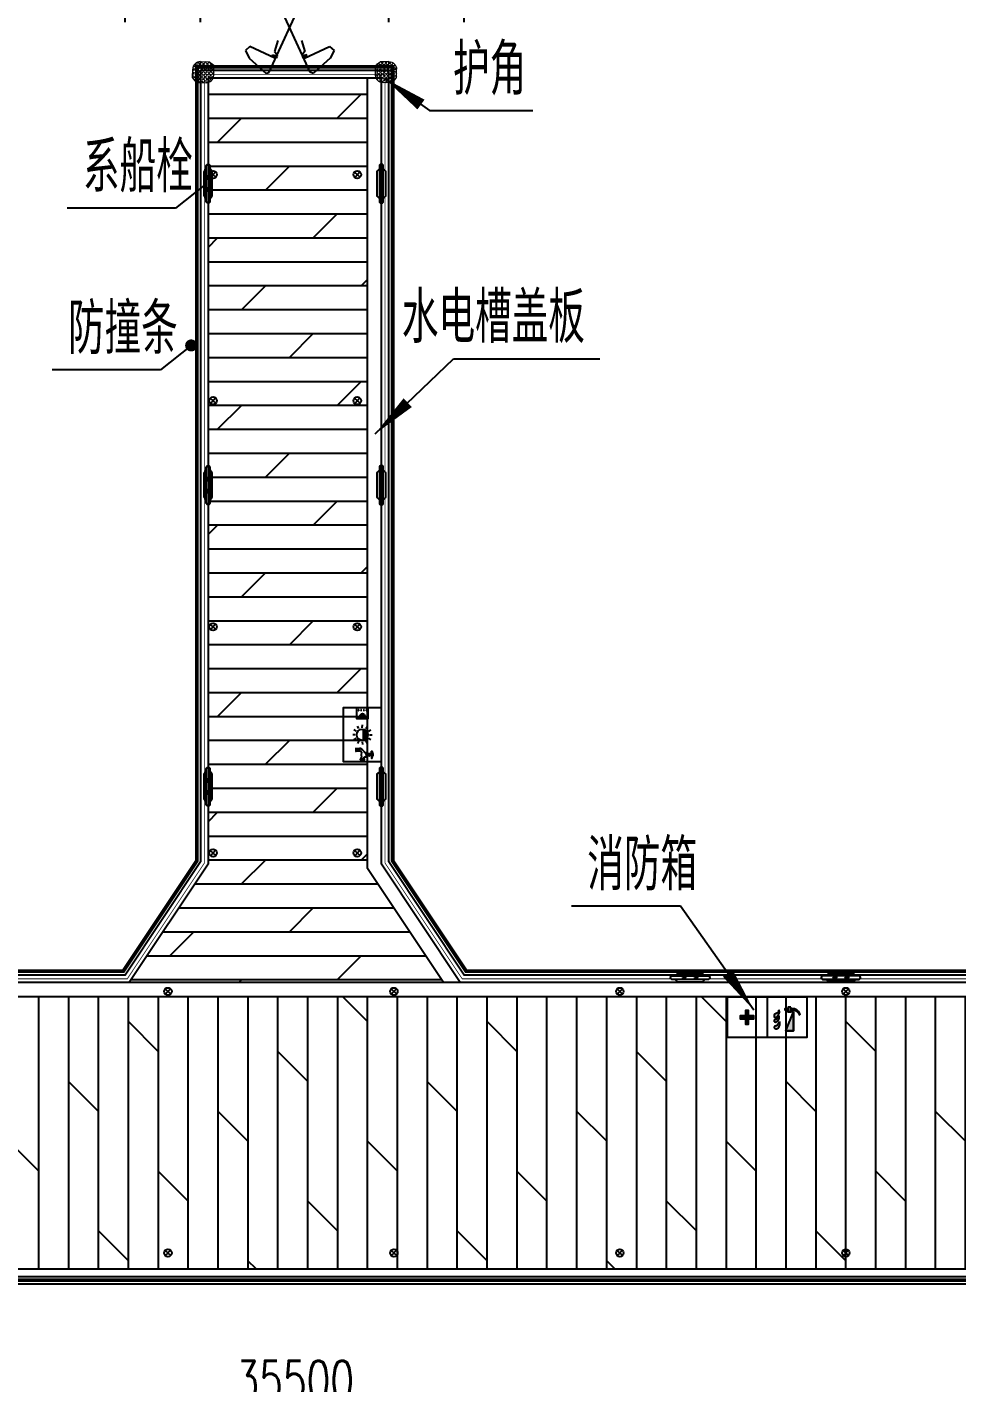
# Model space of a CAD drawing. Extents: x -89702 to 926017, y -610001 to -56924.
# Drawn here: x 60747 to 73091, y -231039 to -213051 of the extents above; entities that cross this region are included whole.
import ezdxf

# ---------------------------------------------------------------- set-up
doc = ezdxf.new("R2010")
doc.units = 0
doc.header["$LTSCALE"] = 10
doc.header["$MEASUREMENT"] = 0
doc.linetypes.add('CENTER', pattern=[2, 1.25, -0.25, 0.25, -0.25])
for name, color, linetype in [('AECOM-园建', 2, 'Continuous'), ('DIM_LEAD', 3, 'Continuous'), ('PUB_TEXT', 7, 'Continuous'), ('W- bollard系船栓', 4, 'Continuous'), ('W-_ANTICOLLISION防撞措施', 6, 'Continuous'), ('W-ALUMINUM_FRAME铝架', 30, 'Continuous'), ('W-FLOAT_BOWL浮筒', 253, 'Continuous'), ('W-PLASTIC_RAILINGS塑木栏杆', 6, 'Continuous'), ('W-STEEL_FRAME钢架', 3, 'Continuous'), ('W-WOOD_FLOOR木地板', 30, 'Continuous')]:
    doc.layers.add(name, color=color, linetype=linetype)
doc.layers.add('护舷', color=40, linetype='Continuous', lineweight=15)
doc.layers.add('护角', color=8, linetype='Continuous', lineweight=9)
doc.styles.add('_TCH_DIM', font='SIMPLEX', dxfattribs={"bigfont": 'GBCBIG'})
doc.styles.add('STANDARD_T3', font='simplex.shx', dxfattribs={"width": 0.7, "bigfont": 'gbcbig.shx'})
doc.dimstyles.new('W&&150', dxfattribs={"dimtxt": 525, "dimasz": 150, "dimexe": 375, "dimexo": 450, "dimgap": 150, "dimtad": 1, "dimdec": 0, "dimzin": 0, "dimdsep": 46, "dimtxsty": 'STANDARD_T3', "dimcen": 0.09, "dimclrd": 1, "dimclre": 1, "dimclrt": 7, "dimazin": 2, "dimtfac": 1, "dimtdec": 0, "dimtix": 1, "dimtmove": 2, "dimatfit": 3, "dimfxl": 0, "dimtolj": 1, "dimtzin": 0, "dimarcsym": 0})

# ---------------------------------------------------------------- blocks, each defined once
blk = doc.blocks.new('*D1045')
at = {"layer": 'Defpoints', "color": 0, "transparency": 16777216}
for p in [(46550, -229628), (82050, -229628), (82050, -231420)]:
    blk.add_point(p, dxfattribs=at)
at = {"layer": 'W-FLOAT_BOWL浮筒', "color": 1, "lineweight": -2, "transparency": 16777216}
for p, q in [((46550, -231320), (46550, -231795)), ((82050, -231320), (82050, -231795)), ((46700, -231420), (81900, -231420))]:
    blk.add_line(p, q, dxfattribs=at)
at = {"layer": 'W-FLOAT_BOWL浮筒', "color": 1, "transparency": 16777216}
for points in [[(46700, -231395), (46700, -231445), (46550, -231420)], [(81900, -231395), (81900, -231445), (82050, -231420)]]:
    blk.add_solid(points, dxfattribs=at)
at = {"layer": 'W-FLOAT_BOWL浮筒', "color": 7, "transparency": 16777216, "insert": (64300, -231008), "char_height": 525, "attachment_point": 5, "style": 'STANDARD_T3'}
blk.add_mtext('\\A1;35500', dxfattribs=at)
blk = doc.blocks.new('*D1037')
at = {"layer": 'Defpoints', "color": 0, "transparency": 16777216}
for p in [(62050, -212884), (54050, -213929), (62050, -225628)]:
    blk.add_point(p, dxfattribs=at)
at = {"layer": 'W-FLOAT_BOWL浮筒', "color": 1, "lineweight": -2, "transparency": 16777216}
for p, q in [((54050, -212984), (54050, -212509)), ((62050, -212984), (62050, -212509)), ((54200, -212884), (61900, -212884))]:
    blk.add_line(p, q, dxfattribs=at)
at = {"layer": 'W-FLOAT_BOWL浮筒', "color": 1, "transparency": 16777216}
for points in [[(54200, -212859), (54200, -212909), (54050, -212884)], [(61900, -212859), (61900, -212909), (62050, -212884)]]:
    blk.add_solid(points, dxfattribs=at)
at = {"layer": 'W-FLOAT_BOWL浮筒', "color": 7, "transparency": 16777216, "insert": (58050, -212472), "char_height": 525, "attachment_point": 5, "style": 'STANDARD_T3'}
blk.add_mtext('\\A1;8000', dxfattribs=at)
blk = doc.blocks.new('*D1046')
at = {"layer": 'Defpoints', "color": 0, "transparency": 16777216}
for p in [(65550, -212884), (63050, -213628), (65550, -213628)]:
    blk.add_point(p, dxfattribs=at)
at = {"layer": 'W-FLOAT_BOWL浮筒', "color": 1, "lineweight": -2, "transparency": 16777216}
for p, q in [((63050, -212984), (63050, -212509)), ((65550, -212984), (65550, -212509)), ((63200, -212884), (65400, -212884))]:
    blk.add_line(p, q, dxfattribs=at)
at = {"layer": 'W-FLOAT_BOWL浮筒', "color": 1, "transparency": 16777216}
for points in [[(63200, -212859), (63200, -212909), (63050, -212884)], [(65400, -212859), (65400, -212909), (65550, -212884)]]:
    blk.add_solid(points, dxfattribs=at)
at = {"layer": 'W-FLOAT_BOWL浮筒', "color": 7, "transparency": 16777216, "insert": (64300, -212472), "char_height": 525, "attachment_point": 5, "style": 'STANDARD_T3'}
blk.add_mtext('\\A1;2500', dxfattribs=at)
blk = doc.blocks.new('A$C6f7a73f6')
blk.add_hatch(color=3).paths.add_polyline_path([(485, 384), (635, 384, 1)])
at = {"color": 5}
for p, q in [((228, 434), (240, 434)), ((228, 408), (240, 408)), ((228, 363), (240, 363)), ((293, 399), (305, 399)), ((293, 372), (305, 372)), ((228, 337), (240, 337))]:
    blk.add_line(p, q, dxfattribs=at)
at = {"color": 0, "linetype": 'ByBlock'}
blk.add_lwpolyline([(200, 634), (920, 634), (920, 134), (200, 134)], close=True, dxfattribs=at)
blk.add_lwpolyline([(200, 459), (350, 459), (350, 309), (200, 309)], close=True)
at = {"color": 6}
for points in [[(466, 384), (430, 386)], [(478, 432), (450, 450)], [(512, 466), (494, 496)], [(561, 480), (560, 516)], [(606, 468), (624, 496)], [(643, 430), (674, 448)], [(654, 384), (690, 386)], [(477, 338), (446, 320)], [(514, 304), (496, 272)], [(559, 288), (560, 256)], [(608, 302), (626, 272)], [(642, 336), (674, 318)]]:
    blk.add_lwpolyline(points, dxfattribs=at)
at = {"color": 7, "true_color": 0xffffff}
for points in [[(779, 406), (755, 384), (744, 359), (741, 347)], [(778, 503), (777, 511), (817, 525)], [(792, 374), (780, 369), (777, 357)], [(778, 503), (871, 504), (875, 512), (834, 522)], [(779, 406), (794, 419), (797, 435)], [(792, 374), (825, 367), (861, 373)], [(846, 441), (805, 439), (797, 435)], [(797, 435), (854, 438)], [(798, 431), (854, 434)], [(817, 440), (817, 456), (805, 456)], [(805, 439), (805, 456)], [(812, 468), (809, 456)], [(809, 456), (841, 457)], [(815, 489), (811, 484), (812, 476)], [(812, 476), (840, 478)], [(812, 468), (840, 470), (841, 457)], [(817, 529), (814, 505)], [(815, 489), (836, 486), (840, 482)], [(816, 468), (816, 477)], [(839, 502), (833, 530), (817, 529)], [(837, 453), (817, 456)], [(819, 501), (819, 489)], [(819, 489), (820, 477)], [(832, 485), (832, 477)], [(835, 502), (836, 486)], [(836, 469), (836, 478)], [(845, 454), (841, 457), (837, 453)], [(837, 453), (838, 441)], [(840, 478), (840, 482)], [(846, 441), (845, 454)], [(846, 441), (854, 438)], [(855, 418), (854, 438)], [(855, 418), (860, 406), (872, 402)], [(878, 358), (874, 370), (861, 373)], [(872, 402), (880, 403)], [(892, 411), (891, 358), (878, 358)], [(881, 394), (882, 374), (878, 358)], [(880, 411), (881, 394)], [(892, 411), (880, 411)], [(881, 394), (893, 395)], [(882, 374), (894, 375)], [(890, 366), (915, 364)], [(892, 403), (913, 404)], [(896, 403), (898, 367)], [(897, 399), (917, 400)], [(898, 371), (918, 368)], [(913, 404), (915, 364)], [(917, 400), (918, 368)], [(777, 349), (741, 347)], [(741, 335), (741, 339), (741, 347)], [(742, 319), (742, 323), (742, 331)], [(743, 302), (743, 307), (742, 315)], [(744, 290), (743, 294), (747, 299)], [(744, 290), (743, 298)], [(746, 335), (745, 339), (745, 347)], [(746, 319), (746, 323), (746, 331)], [(747, 303), (747, 307), (747, 315)], [(748, 290), (749, 347)], [(750, 335), (749, 339), (749, 347)], [(750, 319), (750, 323), (750, 331)], [(751, 303), (751, 307), (751, 315)], [(752, 291), (751, 299)], [(752, 291), (752, 295), (755, 299)], [(754, 335), (753, 339), (753, 348)], [(754, 319), (754, 323), (754, 331)], [(755, 303), (755, 307), (755, 315)], [(756, 291), (757, 348)], [(758, 340), (757, 344), (757, 348)], [(759, 319), (758, 323), (758, 336)], [(759, 303), (759, 307), (759, 315)], [(760, 291), (760, 299)], [(760, 291), (760, 299)], [(762, 340), (761, 344), (761, 348)], [(762, 324), (762, 328), (762, 336)], [(763, 303), (763, 308), (763, 320)], [(764, 291), (765, 348)], [(766, 340), (765, 344), (765, 348)], [(766, 324), (766, 328), (766, 336)], [(767, 308), (767, 312), (767, 320)], [(768, 291), (768, 296), (767, 304)], [(768, 291), (768, 296), (768, 300), (771, 304)], [(770, 340), (769, 344), (769, 348)], [(770, 324), (770, 328), (770, 336)], [(771, 308), (771, 312), (771, 320)], [(772, 292), (773, 349)], [(774, 340), (774, 345), (773, 349)], [(775, 324), (774, 328), (774, 336)], [(775, 308), (775, 312), (775, 320)], [(776, 292), (776, 296), (776, 304)], [(777, 357), (777, 349)]]:
    blk.add_lwpolyline(points, dxfattribs=at)
at = {"color": 5}
for centre, radius in [((311, 385), 31), ((325, 385), 6)]:
    blk.add_circle(centre, radius, dxfattribs=at)
at = {"color": 6}
blk.add_circle((560, 384), 75, dxfattribs=at)
at = {"color": 5}
for centre, start, end in [((234, 434), 0, 180), ((234, 408), 180, 0), ((234, 363), 0, 180), ((299, 399), 0, 180), ((299, 372), 180, 0), ((234, 337), 180, 0)]:
    blk.add_arc(centre, 6, start, end, dxfattribs=at)
blk = doc.blocks.new('A$C9549bc64')
h = blk.add_hatch(color=256)
h.dxf.hatch_style = 1
edge = h.paths.add_edge_path()
edge.add_arc((480, 392), 108, 196.2965, 205.0439)
edge.add_arc((468, 386), 94.8, 205.0439, 214.3785)
edge.add_arc((433, 362), 52.4, 214.3785, 254.5692)
edge.add_arc((412, 285), 27.9, 18.3701, 74.5692, ccw=False)
edge.add_arc((409, 284), 30.5, -13.9571, 18.3701, ccw=False)
edge.add_arc((424, 281), 15.7, 300.4508, 346.0429, ccw=False)
edge.add_arc((420, 286), 22.4, 267.3708, 300.4508, ccw=False)
edge.add_arc((421, 296), 32, 239.8196, 267.3708, ccw=False)
edge.add_arc((436, 323), 62.7, 222.4174, 239.8196, ccw=False)
edge.add_arc((440, 326), 67.5, 205.6516, 222.4174, ccw=False)
edge.add_arc((464, 337), 94.3, 195.8057, 205.6516, ccw=False)
edge.add_arc((487, 344), 119, 187.03, 195.8057, ccw=False)
edge.add_arc((411, 335), 41.8, 167.9085, 187.03, ccw=False)
edge.add_arc((450, 326), 81.4, 154.2372, 167.9085, ccw=False)
edge = h.paths.add_edge_path()
edge.add_arc((485, 328), 120, 200.7545, 208.5371)
edge.add_arc((430, 299), 57.4, 208.5371, 219.7756)
edge.add_arc((534, 385), 192, 219.7756, 225.0173)
edge.add_arc((472, 323), 105, 225.0173, 232.1063)
edge.add_arc((422, 259), 23.7, 232.1063, 271.1094)
edge.add_arc((423, 219), 16.8, 44.3519, 91.1094, ccw=False)
edge.add_arc((421, 217), 19.2, 22.6325, 44.3519, ccw=False)
edge.add_arc((425, 218), 15.1, -1.9435, 22.6325, ccw=False)
edge.add_arc((430, 218), 10.2, 330.8057, 358.0565, ccw=False)
edge.add_arc((417, 225), 24.9, 313.4434, 330.8057, ccw=False)
edge.add_arc((422, 221), 18.4, 267.3708, 313.4434, ccw=False)
edge.add_arc((422, 238), 35.4, 234.5633, 267.3708, ccw=False)
edge.add_arc((423, 238), 35.7, 222.2933, 234.5633, ccw=False)
edge.add_arc((504, 312), 146, 216.228, 222.2933, ccw=False)
edge.add_arc((446, 269), 73.8, 192.6367, 216.228, ccw=False)
edge.add_arc((459, 272), 86.8, 170.9128, 192.6367, ccw=False)
edge = h.paths.add_edge_path()
edge.add_arc((486, 244), 121, 196.1194, 209.7614)
edge.add_arc((481, 242), 116, 209.7614, 223.6848)
edge.add_arc((436, 198), 53.4, 223.6848, 259.6161)
edge.add_arc((424, 132), 14.3, 6.3261, 79.6161, ccw=False)
edge.add_arc((420, 131), 18.6, -17.8938, 6.3261, ccw=False)
edge.add_arc((421, 131), 17.6, 317.1511, 342.1062, ccw=False)
edge.add_arc((418, 133), 20.8, 291.8893, 317.1511, ccw=False)
edge.add_arc((411, 151), 40.2, 273.7787, 291.8893, ccw=False)
edge.add_arc((411, 151), 40, 248.9125, 273.7787, ccw=False)
edge.add_arc((412, 153), 42.5, 224.8175, 248.9125, ccw=False)
edge.add_arc((407, 148), 35.5, 208.2935, 224.8175, ccw=False)
edge.add_arc((515, 206), 158, 200.4817, 208.2935, ccw=False)
edge.add_arc((433, 176), 70.6, 177.3708, 200.4817, ccw=False)
edge.add_arc((454, 175), 91.3, 157.0783, 177.3708, ccw=False)
h = blk.add_hatch(color=256)
h.dxf.hatch_style = 1
h.paths.add_polyline_path([(184, 336), (184, 86), (284, 86)])
h = blk.add_hatch(color=1)
h.dxf.hatch_style = 1
h.paths.add_polyline_path([(780, 285), (780, 355), (820, 355), (820, 285), (890, 285), (890, 245), (820, 245), (820, 175), (780, 175), (780, 245), (710, 245), (710, 285)])
for p, q in [((0, 530), (1061, 530)), ((530, 530), (530, 0))]:
    blk.add_line(p, q)
for points in [[(0, 530), (1063, 530), (1063, 0), (0, 0)], [(217, 401), (252, 401), (252, 336), (217, 336)], [(184, 336), (284, 336), (284, 86), (184, 86)]]:
    blk.add_lwpolyline(points, close=True)
for points in [[(217, 380), (171, 380), (171, 360), (217, 360)], [(252, 360), (291, 360), (291, 380), (252, 380)], [(184, 336), (184, 86), (284, 86), (184, 336)], [(369, 210), (369, 210)]]:
    blk.add_lwpolyline(points)
for points in [[(376, 362, 0.038186), (382, 346, 0.040752), (390, 333, 0.177185), (419, 312, -0.250251), (438, 294, -0.141997), (439, 277, -0.201599), (432, 267, -0.14535), (419, 264, -0.120797), (405, 268, -0.076078), (390, 280, -0.073285), (379, 297, -0.042987), (373, 312, -0.03831), (370, 329, -0.083628), (370, 343, -0.059723), (376, 362)], [(373, 286, 0.033971), (380, 271, 0.049077), (386, 262, 0.022875), (398, 249, 0.030941), (408, 240, 0.171845), (423, 235, -0.206897), (435, 230, -0.095053), (439, 224, -0.107646), (440, 218, -0.119467), (439, 213, -0.075903), (434, 207, -0.203782), (421, 202, -0.144135), (402, 209, -0.05359), (396, 214, -0.026471), (386, 226, -0.103302), (374, 253, -0.095073), (373, 286)]]:
    blk.add_lwpolyline(points, format="xyb", close=True)
blk.add_lwpolyline([(369, 210, 0.059595), (381, 184, 0.060827), (397, 161, 0.158077), (426, 146, -0.331154), (438, 133, -0.106074), (437, 125, -0.10932), (433, 119, -0.110674), (426, 114, -0.079187), (414, 111, -0.108927), (397, 114, -0.105524), (382, 123, -0.072225), (376, 131, -0.034099), (367, 151, -0.101184), (362, 179, -0.088775), (369, 210)], format="xyb")
at = {"color": 1}
blk.add_lwpolyline([(780, 285), (780, 355), (820, 355), (820, 285), (890, 285), (890, 245), (820, 245), (820, 175), (780, 175), (780, 245), (710, 245), (710, 285)], close=True, dxfattribs=at)
for centre, radius, start, end in [((206, 276), 110, 108.7959, 170.8595), ((203, 251), 113, 106.3658, 158.3757)]:
    blk.add_arc(centre, radius, start, end)
blk = doc.blocks.new('*D1049')
at = {"layer": 'Defpoints', "color": 0, "linetype": 'ByBlock', "transparency": 16777216}
for p in [(63050, -212884), (63050, -213628), (62050, -225628)]:
    blk.add_point(p, dxfattribs=at)
at = {"layer": 'W-FLOAT_BOWL浮筒', "color": 1, "linetype": 'ByBlock', "lineweight": -2, "transparency": 16777216}
for p, q in [((62050, -212984), (62050, -212509)), ((63050, -212984), (63050, -212509)), ((61900, -212884), (61750, -212884)), ((62050, -212884), (63050, -212884)), ((63200, -212884), (63350, -212884))]:
    blk.add_line(p, q, dxfattribs=at)
at = {"layer": 'W-FLOAT_BOWL浮筒', "color": 1, "linetype": 'ByBlock', "transparency": 16777216}
for points in [[(61900, -212859), (61900, -212909), (62050, -212884)], [(63200, -212859), (63200, -212909), (63050, -212884)]]:
    blk.add_solid(points, dxfattribs=at)
at = {"layer": 'W-FLOAT_BOWL浮筒', "color": 7, "linetype": 'ByBlock', "transparency": 16777216, "insert": (62550, -212472), "char_height": 525, "attachment_point": 5, "style": 'STANDARD_T3'}
blk.add_mtext('\\A1;1000', dxfattribs=at)
blk = doc.blocks.new('*D1040')
at = {"layer": 'Defpoints', "color": 0, "transparency": 16777216}
for p in [(74550, -212884), (66550, -213929), (74550, -225628)]:
    blk.add_point(p, dxfattribs=at)
at = {"layer": 'W-FLOAT_BOWL浮筒', "color": 1, "lineweight": -2, "transparency": 16777216}
for p, q in [((66550, -212984), (66550, -212509)), ((74550, -212984), (74550, -212509)), ((66700, -212884), (74400, -212884))]:
    blk.add_line(p, q, dxfattribs=at)
at = {"layer": 'W-FLOAT_BOWL浮筒', "color": 1, "transparency": 16777216}
for points in [[(66700, -212859), (66700, -212909), (66550, -212884)], [(74400, -212859), (74400, -212909), (74550, -212884)]]:
    blk.add_solid(points, dxfattribs=at)
at = {"layer": 'W-FLOAT_BOWL浮筒', "color": 7, "transparency": 16777216, "insert": (70550, -212472), "char_height": 525, "attachment_point": 5, "style": 'STANDARD_T3'}
blk.add_mtext('\\A1;8000', dxfattribs=at)
blk = doc.blocks.new('*D1041')
at = {"layer": 'Defpoints', "color": 0, "linetype": 'ByBlock', "transparency": 16777216}
for p in [(66550, -212884), (65550, -213628), (66550, -225628)]:
    blk.add_point(p, dxfattribs=at)
at = {"layer": 'W-FLOAT_BOWL浮筒', "color": 1, "linetype": 'ByBlock', "lineweight": -2, "transparency": 16777216}
for p, q in [((65550, -212984), (65550, -212509)), ((66550, -212984), (66550, -212509)), ((65400, -212884), (65250, -212884)), ((65550, -212884), (66550, -212884)), ((66700, -212884), (66850, -212884))]:
    blk.add_line(p, q, dxfattribs=at)
at = {"layer": 'W-FLOAT_BOWL浮筒', "color": 1, "linetype": 'ByBlock', "transparency": 16777216}
for points in [[(65400, -212859), (65400, -212909), (65550, -212884)], [(66700, -212859), (66700, -212909), (66550, -212884)]]:
    blk.add_solid(points, dxfattribs=at)
at = {"layer": 'W-FLOAT_BOWL浮筒', "color": 7, "linetype": 'ByBlock', "transparency": 16777216, "insert": (66050, -212472), "char_height": 525, "attachment_point": 5, "style": 'STANDARD_T3'}
blk.add_mtext('\\A1;1000', dxfattribs=at)
blk = doc.blocks.new('dimaideng')
for p, q in [((564094, -312860), (564168, -312927)), ((564165, -312857), (564096, -312930))]:
    blk.add_line(p, q)
blk.add_circle((564131, -312893), 50)
blk = doc.blocks.new('*U1321')
at = {"layer": 'W-_ANTICOLLISION防撞措施', "color": 0, "linetype": 'ByBlock'}
for p in [(-1733872, -2513095), (-1733872, -2516565)]:
    blk.add_blockref('dimaideng', p, dxfattribs=at)
blk = doc.blocks.new('*U1322')
at = {"layer": 'W-_ANTICOLLISION防撞措施', "color": 0, "linetype": 'ByBlock', "lineweight": -2, "transparency": 16777216}
for p in [(15000, 0), (18000, 0), (21000, 0), (24000, 0)]:
    blk.add_blockref('*U1321', p, dxfattribs=at)
blk = doc.blocks.new('*U1325')
at = {"layer": 'W-_ANTICOLLISION防撞措施', "color": 0, "linetype": 'ByBlock'}
for p in [(-1734830, -2514830), (-1732915, -2514830)]:
    blk.add_blockref('dimaideng', p, dxfattribs=at)
blk = doc.blocks.new('*U1326')
at = {"layer": 'W-_ANTICOLLISION防撞措施', "color": 0, "linetype": 'ByBlock', "lineweight": -2, "transparency": 16777216}
for p in [(0, 9000), (0, 6000), (0, 3000), (0, 0)]:
    blk.add_blockref('*U1325', p, dxfattribs=at)
blk = doc.blocks.new('护角')
at = {"layer": '护角', "linetype": 'Continuous', "lineweight": 0}
h = blk.add_hatch(dxfattribs=at)
h.set_pattern_fill('ANGLE', color=40, scale=5, angle=45)
h.set_pattern_definition([(45, (0, 0), (-24.6957, 24.6957), [25.4, -9.525]), (135, (0, 0), (-24.6957, -24.6957), [25.4, -9.525])])
h.paths.add_polyline_path([(229, 177, 0.414214), (177, 229), (0, 229), (0, 100, 0.414214), (100, 0), (229, 0)])
h.paths.add_polyline_path([(177, 280), (67, 280), (0, 229), (177, 229)])
h.paths.add_polyline_path([(177, 280), (177, 229, -0.414214), (229, 177), (280, 177, 0.414214)])
h.paths.add_polyline_path([(280, 177), (229, 177), (229, 0), (280, 65)])
at = {"layer": '护角', "color": 40, "linetype": 'Continuous', "lineweight": 0}
for p, q in [((0, 229), (67, 280)), ((0, 229), (0, 100)), ((177, 229), (0, 229)), ((67, 280), (177, 280)), ((177, 229), (177, 280)), ((100, 0), (229, 0)), ((229, 177), (229, 0)), ((229, 177), (280, 177)), ((229, 0), (280, 65)), ((280, 177), (280, 65))]:
    blk.add_line(p, q, dxfattribs=at)
at = {"layer": '护角', "color": 1, "linetype": 'CENTER', "ltscale": 0.2}
for p, q in [((224, 229), (235, 229)), ((229, 224), (229, 235))]:
    blk.add_line(p, q, dxfattribs=at)
at = {"layer": '护角', "color": 40, "linetype": 'Continuous', "lineweight": 0}
for centre, radius, start, end in [((177, 177), 103, 0, 90), ((177, 177), 52.2, 0, 90), ((100, 100), 100, 180, 270)]:
    blk.add_arc(centre, radius, start, end, dxfattribs=at)
blk = doc.blocks.new('A$Cfe1adb12')
at = {"layer": '护舷', "rotation": 320.3357902113834}
blk.add_blockref('护角', (0, 179), dxfattribs=at)
blk = doc.blocks.new('$matou$00000081')
at = {"elevation": 0}
for points in [[(115.4, -12.5, 1.151757), (115.4, 12.5), (-115.4, 12.5, 1.151757), (-115.4, -12.5), (115.4, -12.5)], [(-96.2, 12.5, -0.182727), (-79.9, 27.6), (80.9, 27.6, -0.182727), (97.2, 12.5)], [(97.2, -12.5, -0.182727), (80.9, -27.6), (-79.9, -27.6, -0.182727), (-96.2, -12.5, -0.127039)]]:
    blk.add_lwpolyline(points, format="xyb", dxfattribs=at)
for centre, radius in [((-39.5, 0, 0), 10.9), ((-39.5, 0, 0), 7.27), ((40.5, 0, 0), 10.9), ((40.5, 0, 0), 7.27)]:
    blk.add_circle(centre, radius)

msp = doc.modelspace()

# ---------------------------------------------------------------- hatches: boundary and pattern name
at = {"layer": 'W-WOOD_FLOOR木地板'}
h = msp.add_hatch(dxfattribs=at)
h.set_pattern_fill('DOLMIT', color=256, scale=400)
h.set_pattern_definition([(0, (-1652793.7, -2790428.28), (0, 317.496824), []), (45, (-1652793.7, -2790428.3), (-634.99321, 634.99321), [449.0085, -898.016])])
h.paths.add_polyline_path([(65265, -213727.9), (63150, -213727.9), (63150, -224158.2), (62103.6, -225727.9), (66274.2, -225727.9), (65265, -224214.2)])
h = msp.add_hatch(dxfattribs=at)
h.set_pattern_fill('DOLMIT', color=256, scale=500, angle=90)
h.set_pattern_definition([(90, (-1639293.7, -2790428.3), (-396.87103, 2e-14), []), (135, (-1639293.7, -2790428.3), (-793.7415, -793.7415), [561.26063, -1122.52])])
h.paths.add_polyline_path([(81950, -225912.9), (46650, -225912.9), (46650, -229527.9), (81950, -229527.9)])

# ---------------------------------------------------------------- linework, layer by layer
at = {"layer": 'AECOM-园建'}
for p, q in [((64506.5, -213647.2), (63003.8, -210402.5)), ((63959, -213647.2), (65461.8, -210402.5)), ((63705, -213307), (63644.2, -213359.1)), ((64036.2, -213464.3), (63705, -213307)), ((64074.8, -213228.8), (64031.9, -213375.3)), ((64390.7, -213228.8), (64433.7, -213375.3)), ((64429.4, -213464.3), (64760.6, -213307)), ((64760.6, -213307), (64821.4, -213359.1)), ((63644.2, -213359.1), (63697, -213461.8)), ((63697, -213461.8), (63919.1, -213667.2)), ((64002.8, -213424), (64004.9, -213416.5)), ((64032.8, -213448.6), (64002.8, -213424)), ((64004.9, -213416.5), (64039.5, -213427.5)), ((64031.9, -213375.3), (64061.4, -213409.7)), ((64066.6, -213434.5), (64032.8, -213448.6)), ((64054.3, -213464.1), (64036.2, -213464.3)), ((64039.5, -213427.5), (64064.2, -213446.8)), ((64064.2, -213446.8), (64054.3, -213464.1)), ((64061.4, -213409.7), (64066.6, -213434.5)), ((64404.2, -213409.7), (64399, -213434.5)), ((64399, -213434.5), (64432.8, -213448.6)), ((64426.1, -213427.5), (64401.4, -213446.8)), ((64401.4, -213446.8), (64411.3, -213464.1)), ((64433.7, -213375.3), (64404.2, -213409.7)), ((64411.3, -213464.1), (64429.4, -213464.3)), ((64460.7, -213416.5), (64426.1, -213427.5)), ((64432.8, -213448.6), (64462.7, -213424)), ((64462.7, -213424), (64460.7, -213416.5)), ((64768.5, -213461.8), (64546.5, -213667.2)), ((64821.4, -213359.1), (64768.5, -213461.8)), ((63919.1, -213667.2), (63959, -213647.2)), ((64546.5, -213667.2), (64506.5, -213647.2))]:
    msp.add_line(p, q, dxfattribs=at)
at = {"layer": 'AECOM-园建', "color": 0}
msp.add_lwpolyline([(51725.1, -229727.9), (51682.5, -244785.3), (76875, -244785.3), (76875, -229727.9), (51725.1, -229727.9)], dxfattribs=at)
at = {"layer": 'DIM_LEAD', "color": 0, "linetype": 'ByBlock'}
for p, q in [((65489, -213727.9), (66088.9, -214159.1)), ((66088.9, -214159.1), (67460, -214159.1)), ((63125, -215127.9), (62717.1, -215452)), ((62717.1, -215452), (61278.9, -215452)), ((62925, -217274.6), (62517.2, -217598.7)), ((65366.3, -218448.7), (66408.5, -217450.4)), ((66408.5, -217450.4), (68352.2, -217450.4)), ((62517.2, -217598.7), (61078.9, -217598.7)), ((69420.8, -224714.2), (67973.5, -224714.2)), ((70395, -226093.7), (69420.8, -224714.2))]:
    msp.add_line(p, q, dxfattribs=at)
for points in [[(65489, -213727.9, 0, 160, 0), (65976.2, -214078.1, 0, 0, 0)], [(65366.3, -218448.7, 0, 160, 0), (65799.6, -218033.7, 0, 0, 0)], [(70395, -226093.7, 0, 160, 0), (70048.9, -225603.6, 0, 0, 0)]]:
    msp.add_lwpolyline(points, format="xyseb", dxfattribs=at)
at = {"layer": 'DIM_LEAD', "color": 0, "linetype": 'ByBlock', "const_width": 80}
msp.add_lwpolyline([(62956.4, -217249.7, 1), (62893.7, -217299.5, 1)], format="xyb", close=True, dxfattribs=at)
at = {"layer": 'W-_ANTICOLLISION防撞措施', "color": 5, "const_width": 50}
msp.add_lwpolyline([(53100, -213577.9), (50500, -213577.9), (50500, -224112.8), (49523.3, -225577.9), (46500, -225577.9), (46500, -229677.9), (82100, -229677.9), (82100, -225577.9), (79076.8, -225577.9), (78100, -224112.8), (78100, -213577.9), (75500, -213577.9), (75500, -224112.8), (74523.3, -225577.9), (66576.8, -225577.9), (65600, -224112.8), (65600, -213577.9), (63000, -213577.9), (63000, -224112.8), (62023.3, -225577.9), (54076.8, -225577.9), (53100, -224112.8)], close=True, dxfattribs=at)
at = {"layer": 'W-ALUMINUM_FRAME铝架', "color": 0, "linetype": 'ByBlock'}
for points in [[(66274.2, -225727.9), (65265, -224214.2), (65265, -213727.9)], [(66496.5, -225727.9), (65450, -224158.2), (65450, -213727.9)]]:
    msp.add_lwpolyline(points, dxfattribs=at)
msp.add_lwpolyline([(46650, -225912.9), (81950, -225912.9), (81950, -225727.9), (46650, -225727.9)], close=True, dxfattribs=at)
at = {"layer": 'W-PLASTIC_RAILINGS塑木栏杆', "const_width": 10}
msp.add_lwpolyline([(51725.5, -229577.8), (46600.2, -229577.8), (46600.2, -225678.1), (49576.9, -225678.1), (50600.2, -224143.1), (50600.2, -213678.1), (52999.9, -213678.1), (52999.9, -224143.1), (54023.2, -225678.1), (62076.9, -225678.1), (63100.2, -224143.1), (63100.2, -213678.1), (65499.9, -213678.1), (65499.9, -224143.1), (66523.2, -225678.1), (74576.9, -225678.1), (75600.2, -224143.1), (75600.2, -213678.1), (77999.9, -213678.1), (77999.9, -224143.1), (79023.2, -225678.1), (81999.9, -225678.1), (81999.9, -229577.8), (76875, -229577.8)], dxfattribs=at)
at = {"layer": 'W-STEEL_FRAME钢架'}
for points in [[(53050, -213627.9), (50550, -213627.9), (50550, -224127.9), (49550, -225627.9), (46550, -225627.9), (46550, -229627.9), (82050, -229627.9), (82050, -225627.9), (79050, -225627.9), (78050, -224127.9), (78050, -213627.9), (75550, -213627.9), (75550, -224127.9), (74550, -225627.9), (66550, -225627.9), (65550, -224127.9), (65550, -213627.9), (63050, -213627.9), (63050, -224127.9), (62050, -225627.9), (54050, -225627.9), (53050, -224127.9)], [(52950, -213727.9), (50650, -213727.9), (50650, -224158.2), (49603.6, -225727.9), (46650, -225727.9), (46650, -229527.9), (81950, -229527.9), (81950, -225727.9), (78996.5, -225727.9), (77950, -224158.2), (77950, -213727.9), (75650, -213727.9), (75650, -224158.2), (74603.6, -225727.9), (66496.5, -225727.9), (65450, -224158.2), (65450, -213727.9), (63150, -213727.9), (63150, -224158.2), (62103.6, -225727.9), (53996.5, -225727.9), (52950, -224158.2)]]:
    msp.add_lwpolyline(points, close=True, dxfattribs=at)

# ---------------------------------------------------------------- block references
at = {"rotation": 128.8989538612547}
msp.add_blockref('A$Cfe1adb12', (63362, -213678.1), dxfattribs=at)
at = {"xscale": -1, "rotation": 231.1010461387453}
msp.add_blockref('A$Cfe1adb12', (65234.8, -213678.1), dxfattribs=at)
at = {"layer": 'W- bollard系船栓', "xscale": 2}
for p, yscale, rotation in [((63150, -215127.9, 0), -2, 89.99999999999999), ((65450, -215127.9, 0), 2, 90.00000000000001), ((63150, -219127.9, 0), -2, 89.99999999999999), ((65450, -219127.9, 0), 2, 90.00000000000001), ((63150, -223127.9, 0), -2, 89.99999999999999), ((65450, -223127.9, 0), 2, 90.00000000000001), ((69550, -225662.1, 0), -2, 179.9999999999871), ((71550, -225662.1, 0), 2, 1.290734649731456e-11)]:
    msp.add_blockref('$matou$00000081', p, dxfattribs=dict(at, yscale=yscale, rotation=rotation))
at = {"layer": 'W-_ANTICOLLISION防撞措施', "color": 0, "linetype": 'ByBlock'}
for name, p in [('*U1326', (1233914.9, 2603715.5)), ('*U1322', (1217357.5, 2600142.3))]:
    msp.add_blockref(name, p, dxfattribs=at)
at = {"layer": 'W-FLOAT_BOWL浮筒', "xscale": -1}
msp.add_blockref('A$C9549bc64', (71103.8, -226453.4), dxfattribs=at)
at = {"layer": 'W-STEEL_FRAME钢架', "rotation": 270}
msp.add_blockref('A$C6f7a73f6', (64813.4, -221879.9), dxfattribs=at)

# ---------------------------------------------------------------- texts
at = {"layer": 'PUB_TEXT', "color": 7, "linetype": 'ByBlock', "style": '_TCH_DIM'}
for s, p in [('护角', (66401.1, -213949.1)), ('系船栓', (61488.9, -215242)), ('水电槽盖板', (65722, -217240.4)), ('防撞条', (61288.9, -217388.7)), ('消防箱', (68183.5, -224504.2))]:
    msp.add_text(s, height=675.18, dxfattribs=at).set_placement(p)

# ---------------------------------------------------------------- dimensions: what is measured, and where the dimension line sits
at = {"layer": 'W-FLOAT_BOWL浮筒'}
for base, p1, p2, picture, middle in [((62050, -212884.3), (54050, -213928.8), (62050, -225627.9), '*D1037', (58050, -212471.8)), ((65550, -212884.3), (63050, -213627.9), (65550, -213627.9), '*D1046', (64300, -212471.8)), ((74550, -212884.3), (66550, -213928.8), (74550, -225627.9), '*D1040', (70550, -212471.8)), ((82050, -231420.3), (46550, -229627.9), (82050, -229627.9), '*D1045', (64300, -231007.8))]:
    dim = msp.add_linear_dim(base=base, p1=p1, p2=p2, dimstyle='W&&150', override={"dimfxlon": 1}, dxfattribs=at)
    dim.commit()
    dim.dimension.update_dxf_attribs({"geometry": picture, "text_midpoint": middle})
at = {"layer": 'W-FLOAT_BOWL浮筒', "color": 0, "linetype": 'ByBlock'}
for base, p1, p2, picture, middle in [((63050, -212884.3), (62050, -225627.9), (63050, -213627.9), '*D1049', (62550, -212471.8)), ((66550, -212884.3), (65550, -213627.9), (66550, -225627.9), '*D1041', (66050, -212471.8))]:
    dim = msp.add_linear_dim(base=base, p1=p1, p2=p2, dimstyle='W&&150', override={"dimfxlon": 1}, dxfattribs=at)
    dim.commit()
    dim.dimension.update_dxf_attribs({"geometry": picture, "text_midpoint": middle})

doc.saveas('drawing.dxf')
